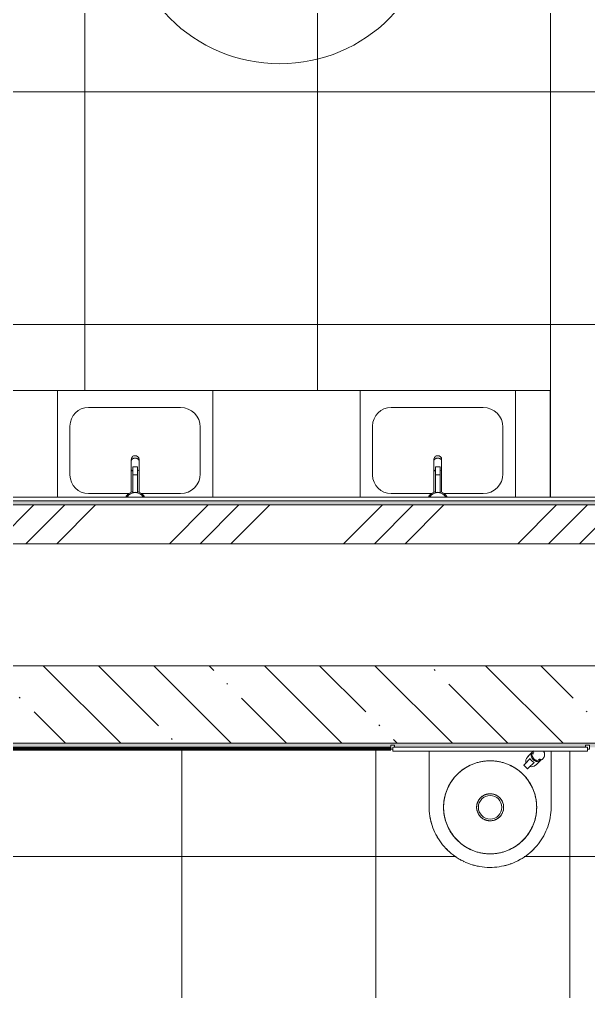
# Model space of a CAD drawing. Header units: millimetres. Extents: x 97 to 215964, y -4577 to 60645.
# Drawn here: x 196555 to 198022, y 36915 to 39422 of the extents above; entities that cross this region are included whole.
import ezdxf

# ---------------------------------------------------------------- set-up
doc = ezdxf.new("R2010")
doc.units = ezdxf.units.MM
for name, color, linetype, lineweight in [('A-AREA-____-IDEN', 2, 'Continuous', 20), ('A-FLOR-____-PATT', 8, 'Continuous', 9), ('A-WALL-____-MCUT', 113, 'Continuous', 9), ('A-WALL-____-PATT', 111, 'Continuous', 9), ('A-WALL-FNSH-MCUT', 113, 'Continuous', 9), ('I-WALL-____-OTLN', 2, 'Continuous', 9), ('P-SANR-FIXT-OTLN', 6, 'Continuous', 9), ('S-COLS-____-MCUT', 52, 'Continuous', 9), ('S-COLS-____-OTLN', 52, 'Continuous', 9)]:
    doc.layers.add(name, color=color, linetype=linetype, lineweight=lineweight)

# ---------------------------------------------------------------- blocks, each defined once
blk = doc.blocks.new('0083_СОШ675_АР_R22_rvt-1-О_АИ_ПП_8_400_Целиком')
at = {"layer": 'A-WALL-____-PATT', "lineweight": 5}
h = blk.add_hatch(dxfattribs=at)
h.set_pattern_fill('FP_11', color=10, style=0, pattern_type=2)
h.set_pattern_definition([(45, (0, 0), (-224.5064, 224.5064), []), (45, (79.38, 0), (0, 449.0128), []), (45, (-79.38, 0), (0, 449.0128), [])])
h.paths.add_polyline_path([(137200, 38069.9), (140250, 38069.9), (140250, 38169.9), (137200, 38169.9), (137200, 38159.9)])
h = blk.add_hatch(dxfattribs=at)
h.set_pattern_fill('FP_8', color=10, style=0, pattern_type=2)
h.set_pattern_definition([(135, (0, 0), (-142.5612, -142.5612), []), (135, (142.56, 0), (-142.5612, -142.5612), [252.016, -50.403, 3.353, -47.05])])
h.paths.add_polyline_path([(140250, 37555.2), (140250, 37755.2), (136500, 37755.2), (136500, 37555.2), (139718, 37555.2)])
at = {"layer": 'A-WALL-____-MCUT', "color": 50, "lineweight": 13}
for p, q in [((140250, 38169.9), (137200, 38169.9)), ((137200, 38069.9), (140250, 38069.9)), ((140250, 37755.2), (136500, 37755.2)), ((136500, 37555.2), (140250, 37555.2))]:
    blk.add_line(p, q, dxfattribs=at)
blk = doc.blocks.new('ВК_Рукомойник_ТТМ_РК-01_R20 - Рукомойник ТТМ РК-01 _коллектив_ ум__-6535089-О_АИ_ПП_8_400_Целиком')
at = {"layer": 'P-SANR-FIXT-OTLN', "color": 170, "lineweight": 18}
for p, q in [((139035, 38465.1), (138635, 38465.1)), ((138635, 38465.1), (138635, 38189.9)), ((139035, 38189.9), (139035, 38465.1)), ((138714.8, 38421.1), (138952.2, 38421.1)), ((138667, 38246.9), (138667, 38373.3)), ((139003, 38370.3), (139003, 38249.9)), ((138819.1, 38199.1), (138714.8, 38199.1)), ((138952.2, 38199.1), (138850.9, 38199.1))]:
    blk.add_line(p, q, dxfattribs=at)
for centre, radius, start, end in [((138714.8, 38373.3), 47.8, 90, 180), ((138952.2, 38370.3), 50.8, 0, 90), ((138714.8, 38246.9), 47.8, 180, 270), ((138952.2, 38249.9), 50.8, 270, 0)]:
    blk.add_arc(centre, radius, start, end, dxfattribs=at)
blk = doc.blocks.new('xxx_Смеситель_Для рукомойника_R20 - Однорукояточный-V178-О_АИ_ПП_8_400_Целиком')
at = {"layer": 'P-SANR-FIXT-OTLN', "color": 170, "lineweight": 18}
for p, q in [((138825, 38287.1), (138825, 38283.2)), ((138825, 38283.2), (138825, 38260.5)), ((138845, 38283.2), (138845, 38287.1)), ((138845, 38260.5), (138845, 38283.2)), ((138825, 38260.5), (138825, 38202.3)), ((138829, 38268.1), (138829, 38247.4)), ((138830, 38268.1), (138829, 38268.1)), ((138829, 38268.1), (138830, 38268.1)), ((138830, 38268.1), (138840, 38268.1)), ((138840, 38268.1), (138841, 38268.1)), ((138841, 38268.1), (138840, 38268.1)), ((138841, 38247.4), (138841, 38268.1)), ((138845, 38202.3), (138845, 38260.5)), ((138829, 38247.4), (138829, 38201.7)), ((138840, 38247.3), (138830, 38247.3)), ((138841, 38201.7), (138841, 38247.4))]:
    blk.add_line(p, q, dxfattribs=at)
for radius, start, end in [(27.5, 101.0769, 151.7419), (24.5, 32.0493, 147.9507), (27.5, 101.9774, 135), (24.5, 100.2298, 105), (24.5, 100.2298, 105), (24.5, 75, 79.7702), (24.5, 75, 79.7702), (27.5, 28.2571, 78.9224), (27.5, 45, 78.0233), (27.5, 143.3128, 150), (27.5, 30, 36.6881)]:
    blk.add_arc((138835, 38177.1), radius, start, end, dxfattribs=at)
for start_param, end_param in [(1.570796, 3.141593), (0, 1.570796)]:
    blk.add_ellipse((138835, 38287.1), major_axis=(10, 0), ratio=0.965926, start_param=start_param, end_param=end_param, dxfattribs=at)
for points, knots in [([(138825, 38283.2), (138825, 38283.4), (138825, 38283.7), (138825.1, 38284.2), (138825.2, 38284.6), (138825.3, 38285.1), (138825.5, 38285.5), (138825.7, 38286), (138826, 38286.4), (138826.3, 38286.8), (138826.7, 38287.2), (138827.2, 38287.7), (138827.7, 38288.1), (138828.4, 38288.6), (138829.1, 38289), (138830, 38289.4), (138831.1, 38289.8), (138832.8, 38290.2), (138834.1, 38290.3), (138835, 38290.3)], [0.5, 0.5, 0.5, 0.5, 0.5208333, 0.5416667, 0.5625, 0.5833333, 0.6041667, 0.625, 0.6458333, 0.6666667, 0.6875, 0.7083333, 0.75, 0.7708333, 0.7916667, 0.8333333, 0.875, 0.9166667, 1, 1, 1, 1]), ([(138835, 38290.3), (138835.9, 38290.3), (138837.2, 38290.2), (138838.8, 38289.8), (138840, 38289.4), (138840.9, 38289), (138841.6, 38288.6), (138842.2, 38288.1), (138842.9, 38287.6), (138843.5, 38286.9), (138844, 38286.4), (138844.2, 38286), (138844.5, 38285.5), (138844.6, 38285.1), (138844.8, 38284.6), (138844.9, 38284.2), (138845, 38283.7), (138845, 38283.4), (138845, 38283.2)], [0, 0, 0, 0, 0.0833333, 0.125, 0.1666667, 0.2083333, 0.2291667, 0.25, 0.2916667, 0.3333333, 0.3541667, 0.375, 0.3958333, 0.4166667, 0.4375, 0.4583333, 0.4791667, 0.5, 0.5, 0.5, 0.5]), ([(138840, 38256.8), (138841.5, 38257.2), (138843.4, 38258), (138844.8, 38259.4), (138845, 38260.2), (138845, 38260.5)], [0.1666667, 0.1666667, 0.1666667, 0.1666667, 0.3333333, 0.4166667, 0.5, 0.5, 0.5, 0.5]), ([(138829, 38247.4), (138829, 38247.4), (138829, 38247.4), (138829.1, 38247.3), (138829.3, 38247.3), (138829.5, 38247.3), (138829.8, 38247.3), (138830, 38247.3)], [0, 0, 0, 0, 0.166667, 0.333333, 0.5, 0.666667, 1, 1, 1, 1]), ([(138841, 38247.8), (138841, 38247.8), (138841, 38247.8), (138840.9, 38247.9), (138840.7, 38247.9), (138840.4, 38247.9), (138840.2, 38247.9), (138840, 38247.9)], [0, 0, 0, 0, 0.166667, 0.333333, 0.5, 0.666667, 1, 1, 1, 1]), ([(138830.5, 38201.2), (138830.2, 38201.2), (138829.7, 38201.1), (138829.1, 38200.9), (138828.7, 38200.8), (138828.5, 38200.8), (138828.4, 38200.7)], [0.13888889, 0.13888889, 0.13888889, 0.13888889, 0.16666667, 0.19444444, 0.20833333, 0.22222222, 0.22222222, 0.22222222, 0.22222222]), ([(138841.6, 38200.7), (138841.6, 38200.7), (138841.5, 38200.8), (138841.1, 38200.9), (138840.4, 38201), (138839.8, 38201.1), (138839.5, 38201.2)], [0.77430556, 0.77430556, 0.77430556, 0.77430556, 0.78298611, 0.79166667, 0.82638889, 0.86111111, 0.86111111, 0.86111111, 0.86111111])]:
    blk.add_open_spline(points, degree=3, knots=knots, dxfattribs=at)
for points in [[(138825, 38260.5), (138825, 38260.2), (138825.2, 38259.4), (138826.2, 38258.4), (138827.8, 38257.5), (138829.2, 38257), (138830, 38256.8)], [(138830, 38247.9), (138829.8, 38247.9), (138829.5, 38247.9), (138829.1, 38247.9), (138829, 38247.8), (138829, 38247.8)], [(138840, 38247.3), (138840.2, 38247.3), (138840.5, 38247.3), (138840.9, 38247.3), (138841, 38247.4), (138841, 38247.4)], [(138829, 38202.1), (138829, 38202.1), (138829, 38202.2), (138829, 38202.2)], [(138830, 38201.8), (138829.9, 38201.8), (138829.7, 38201.8), (138829.5, 38201.8), (138829.3, 38201.7), (138829.1, 38201.7), (138829, 38201.7), (138829, 38201.7)], [(138840, 38201.8), (138838.3, 38202.2), (138835, 38202.5), (138831.6, 38202.2), (138830, 38201.8)], [(138840.9, 38201.7), (138840.9, 38201.7), (138840.9, 38201.7), (138840.7, 38201.7), (138840.5, 38201.8), (138840.2, 38201.8), (138840.1, 38201.8), (138840, 38201.8)], [(138840.9, 38202.2), (138840.9, 38202.2), (138841, 38202.2), (138841, 38202.1), (138841, 38202.1)]]:
    blk.add_open_spline(points, degree=3, dxfattribs=at)
blk = doc.blocks.new('ВК_Фонтан_Питьевой_R20 - DF240WM-V199-О_АИ_ПП_8_400_Целиком')
at = {"layer": 'P-SANR-FIXT-OTLN', "color": 170, "lineweight": 18}
for p, q in [((138812.5, 37535.2), (138812.5, 37392.6)), ((139079.2, 37533), (139067.4, 37521.2)), ((139080.1, 37529), (139082.7, 37531.6)), ((139082.7, 37531.6), (139080.1, 37529)), ((139080.1, 37529), (139080.9, 37526.7)), ((139127.5, 37392.6), (139127.5, 37535.2)), ((139056.5, 37499.1), (139057, 37499.6)), ((139057, 37499.6), (139057.5, 37500)), ((139057.5, 37500), (139059, 37501.5)), ((139059, 37501.5), (139073.2, 37515.7)), ((139083.1, 37505.8), (139068.9, 37491.6)), ((139081.6, 37514.2), (139079, 37521.9)), ((139089.1, 37511.7), (139081.6, 37514.2)), ((139088.6, 37500), (139100.4, 37511.8)), ((139094.1, 37513.5), (139096.4, 37512.7)), ((139099, 37515.4), (139096.4, 37512.7)), ((139096.4, 37512.7), (139099, 37515.4)), ((139103.8, 37513.5), (139106.6, 37516.3)), ((139056.7, 37499.2), (139056.5, 37499.1)), ((139056.5, 37499.1), (139066.4, 37489.2)), ((139066.9, 37489.7), (139066.4, 37489.2)), ((139066.4, 37489.2), (139066.6, 37489.3)), ((139067.4, 37490.1), (139066.9, 37489.7)), ((139068.9, 37491.6), (139067.4, 37490.1))]:
    blk.add_line(p, q, dxfattribs=at)
at = {"layer": 'P-SANR-FIXT-OTLN', "color": 170, "lineweight": 18, "flags": 128}
for points in [[(139106.6, 37516.3), (139107, 37516.7), (139107.4, 37517.1), (139107.8, 37517.6), (139108.1, 37518.1), (139108.5, 37518.6), (139108.8, 37519.1), (139109, 37519.6), (139109.3, 37520.1), (139109.5, 37520.7), (139109.7, 37521.3), (139109.9, 37521.8), (139110.1, 37522.4), (139110.2, 37523), (139110.3, 37523.6), (139110.4, 37524.2), (139110.5, 37524.8), (139110.5, 37525.4), (139110.5, 37526), (139110.5, 37526.6), (139110.5, 37527.2), (139110.4, 37527.8), (139110.3, 37528.5), (139110.2, 37529.1), (139110.1, 37529.7), (139109.9, 37530.3), (139109.7, 37530.9), (139109.5, 37531.5), (139109.3, 37532.1), (139109.1, 37532.6), (139108.8, 37533.2), (139108.5, 37533.8), (139108.2, 37534.3), (139107.9, 37534.9), (139107.5, 37535.4)], [(138970, 37510.1), (138965.2, 37510), (138960.4, 37509.7), (138955.6, 37509.3), (138950.9, 37508.6), (138946.2, 37507.7), (138941.5, 37506.7), (138936.8, 37505.5), (138932.3, 37504), (138927.7, 37502.4), (138923.3, 37500.7), (138918.9, 37498.7), (138914.6, 37496.6), (138910.4, 37494.3), (138906.3, 37491.8), (138902.2, 37489.2), (138898.3, 37486.4), (138894.5, 37483.4), (138890.9, 37480.3), (138887.3, 37477.1), (138883.9, 37473.7), (138880.6, 37470.2), (138877.5, 37466.6), (138874.5, 37462.8), (138871.7, 37459), (138869, 37455), (138866.5, 37450.9), (138864.2, 37446.7), (138862, 37442.4), (138860, 37438), (138858.2, 37433.6), (138856.5, 37429.1), (138855, 37424.5), (138853.8, 37419.9), (138852.7, 37415.2), (138851.7, 37410.5), (138851, 37405.8), (138850.5, 37401), (138850.2, 37396.2), (138850, 37391.4), (138850.1, 37386.6), (138850.3, 37381.8), (138850.7, 37377.1), (138851.3, 37372.3), (138852.1, 37367.6), (138853.1, 37362.9), (138854.3, 37358.2), (138855.7, 37353.6), (138857.2, 37349.1), (138859, 37344.6), (138860.9, 37340.2), (138863, 37335.9), (138865.2, 37331.6), (138867.6, 37327.5), (138870.2, 37323.4), (138873, 37319.5), (138875.9, 37315.7), (138878.9, 37312), (138882.1, 37308.4), (138885.5, 37305), (138888.9, 37301.6), (138892.5, 37298.5), (138896.3, 37295.4), (138900.1, 37292.6), (138904.1, 37289.9), (138908.1, 37287.3), (138912.3, 37284.9), (138916.6, 37282.7), (138920.9, 37280.6), (138925.3, 37278.8), (138929.8, 37277.1), (138934.4, 37275.5), (138939, 37274.2), (138943.6, 37273.1), (138948.3, 37272.1), (138953.1, 37271.3), (138957.8, 37270.7), (138962.6, 37270.4), (138967.4, 37270.2), (138970, 37270.1)], [(138970, 37270.1), (138965.2, 37270.2), (138960.4, 37270.5), (138955.6, 37271), (138950.9, 37271.7), (138946.2, 37272.5), (138941.5, 37273.6), (138936.8, 37274.8), (138932.3, 37276.2), (138927.7, 37277.8), (138923.3, 37279.6), (138918.9, 37281.6), (138914.6, 37283.7), (138910.4, 37286), (138906.3, 37288.5), (138902.2, 37291.1), (138898.3, 37293.9), (138894.5, 37296.8), (138890.9, 37299.9), (138887.3, 37303.1), (138883.9, 37306.5), (138880.6, 37310), (138877.5, 37313.7), (138874.5, 37317.4), (138871.7, 37321.3), (138869, 37325.3), (138866.5, 37329.4), (138864.2, 37333.6), (138862, 37337.8), (138860, 37342.2), (138858.2, 37346.6), (138856.5, 37351.2), (138855, 37355.7), (138853.8, 37360.3), (138852.7, 37365), (138851.7, 37369.7), (138851, 37374.5), (138850.5, 37379.2), (138850.2, 37384), (138850, 37388.8), (138850.1, 37393.6), (138850.3, 37398.4), (138850.7, 37403.2), (138851.3, 37408), (138852.1, 37412.7), (138853.1, 37417.4), (138854.3, 37422), (138855.7, 37426.6), (138857.2, 37431.2), (138859, 37435.7), (138860.9, 37440.1), (138863, 37444.4), (138865.2, 37448.6), (138867.6, 37452.8), (138870.2, 37456.8), (138873, 37460.7), (138875.9, 37464.6), (138878.9, 37468.3), (138882.1, 37471.9), (138885.5, 37475.3), (138888.9, 37478.6), (138892.5, 37481.8), (138896.3, 37484.8), (138900.1, 37487.7), (138904.1, 37490.4), (138908.1, 37493), (138912.3, 37495.3), (138916.6, 37497.6), (138920.9, 37499.6), (138925.3, 37501.5), (138929.8, 37503.2), (138934.4, 37504.7), (138939, 37506), (138943.6, 37507.2), (138948.3, 37508.2), (138953.1, 37508.9), (138957.8, 37509.5), (138962.6, 37509.9), (138967.4, 37510.1), (138970, 37510.1)], [(138970, 37270.1), (138974.8, 37270.2), (138979.6, 37270.5), (138984.4, 37271), (138989.1, 37271.7), (138993.8, 37272.5), (138998.5, 37273.6), (139003.2, 37274.8), (139007.7, 37276.2), (139012.3, 37277.8), (139016.7, 37279.6), (139021.1, 37281.6), (139025.4, 37283.7), (139029.6, 37286), (139033.7, 37288.5), (139037.8, 37291.1), (139041.7, 37293.9), (139045.5, 37296.8), (139049.1, 37299.9), (139052.7, 37303.1), (139056.1, 37306.5), (139059.4, 37310), (139062.5, 37313.7), (139065.5, 37317.4), (139068.3, 37321.3), (139071, 37325.3), (139073.5, 37329.4), (139075.8, 37333.6), (139078, 37337.8), (139080, 37342.2), (139081.8, 37346.6), (139083.5, 37351.2), (139085, 37355.7), (139086.2, 37360.3), (139087.3, 37365), (139088.3, 37369.7), (139089, 37374.5), (139089.5, 37379.2), (139089.8, 37384), (139090, 37388.8), (139089.9, 37393.6), (139089.7, 37398.4), (139089.3, 37403.2), (139088.7, 37408), (139087.9, 37412.7), (139086.9, 37417.4), (139085.7, 37422), (139084.3, 37426.6), (139082.8, 37431.2), (139081, 37435.7), (139079.1, 37440.1), (139077, 37444.4), (139074.8, 37448.6), (139072.4, 37452.8), (139069.8, 37456.8), (139067, 37460.7), (139064.1, 37464.6), (139061.1, 37468.3), (139057.9, 37471.9), (139054.5, 37475.3), (139051.1, 37478.6), (139047.5, 37481.8), (139043.7, 37484.8), (139039.9, 37487.7), (139035.9, 37490.4), (139031.9, 37493), (139027.7, 37495.3), (139023.4, 37497.6), (139019.1, 37499.6), (139014.7, 37501.5), (139010.2, 37503.2), (139005.6, 37504.7), (139001, 37506), (138996.4, 37507.2), (138991.7, 37508.2), (138986.9, 37508.9), (138982.2, 37509.5), (138977.4, 37509.9), (138972.6, 37510.1), (138970, 37510.1)], [(138970, 37510.1), (138974.8, 37510), (138979.6, 37509.7), (138984.4, 37509.3), (138989.1, 37508.6), (138993.8, 37507.7), (138998.5, 37506.7), (139003.2, 37505.5), (139007.7, 37504), (139012.3, 37502.4), (139016.7, 37500.7), (139021.1, 37498.7), (139025.4, 37496.6), (139029.6, 37494.3), (139033.7, 37491.8), (139037.8, 37489.2), (139041.7, 37486.4), (139045.5, 37483.4), (139049.1, 37480.3), (139052.7, 37477.1), (139056.1, 37473.7), (139059.4, 37470.2), (139062.5, 37466.6), (139065.5, 37462.8), (139068.3, 37459), (139071, 37455), (139073.5, 37450.9), (139075.8, 37446.7), (139078, 37442.4), (139080, 37438), (139081.8, 37433.6), (139083.5, 37429.1), (139085, 37424.5), (139086.2, 37419.9), (139087.3, 37415.2), (139088.3, 37410.5), (139089, 37405.8), (139089.5, 37401), (139089.8, 37396.2), (139090, 37391.4), (139089.9, 37386.6), (139089.7, 37381.8), (139089.3, 37377.1), (139088.7, 37372.3), (139087.9, 37367.6), (139086.9, 37362.9), (139085.7, 37358.2), (139084.3, 37353.6), (139082.8, 37349.1), (139081, 37344.6), (139079.1, 37340.2), (139077, 37335.9), (139074.8, 37331.6), (139072.4, 37327.5), (139069.8, 37323.4), (139067, 37319.5), (139064.1, 37315.7), (139061.1, 37312), (139057.9, 37308.4), (139054.5, 37305), (139051.1, 37301.6), (139047.5, 37298.5), (139043.7, 37295.4), (139039.9, 37292.6), (139035.9, 37289.9), (139031.9, 37287.3), (139027.7, 37284.9), (139023.4, 37282.7), (139019.1, 37280.6), (139014.7, 37278.8), (139010.2, 37277.1), (139005.6, 37275.5), (139001, 37274.2), (138996.4, 37273.1), (138991.7, 37272.1), (138986.9, 37271.3), (138982.2, 37270.7), (138977.4, 37270.4), (138972.6, 37270.2), (138970, 37270.1)], [(139068.6, 37522.3), (139066, 37519.7), (139063.8, 37516.3), (139062.4, 37512.5), (139061.9, 37508.6), (139062.3, 37504.8)], [(139072.2, 37494.9), (139076, 37494.5), (139079.9, 37495), (139083.6, 37496.4), (139087.1, 37498.6), (139088.6, 37500)], [(139073.2, 37515.7), (139074.4, 37513.7), (139075.8, 37511.8), (139077.4, 37510)], [(139077.4, 37510), (139079.2, 37508.4), (139081.1, 37507), (139083.1, 37505.8)], [(138970, 37355.3), (138968.6, 37355.4), (138967.2, 37355.4), (138965.8, 37355.6), (138964.5, 37355.8), (138963.1, 37356), (138961.7, 37356.3), (138960.4, 37356.7), (138959.1, 37357.1), (138957.7, 37357.6), (138956.4, 37358.1), (138955.2, 37358.6), (138953.9, 37359.3), (138952.7, 37359.9), (138951.5, 37360.6), (138950.4, 37361.4), (138949.2, 37362.2), (138948.1, 37363.1), (138947.1, 37364), (138946, 37364.9), (138945, 37365.9), (138944.1, 37366.9), (138943.2, 37368), (138942.3, 37369), (138941.5, 37370.2), (138940.7, 37371.3), (138940, 37372.5), (138939.3, 37373.7), (138938.7, 37375), (138938.1, 37376.2), (138937.6, 37377.5), (138937.1, 37378.8), (138936.7, 37380.2), (138936.3, 37381.5), (138936, 37382.8), (138935.7, 37384.2), (138935.5, 37385.6), (138935.3, 37387), (138935.2, 37388.4), (138935.2, 37389.8), (138935.2, 37391.1), (138935.3, 37392.5), (138935.4, 37393.9), (138935.6, 37395.3), (138935.8, 37396.7), (138936.1, 37398), (138936.5, 37399.4), (138936.9, 37400.7), (138937.3, 37402), (138937.8, 37403.3), (138938.4, 37404.6), (138939, 37405.9), (138939.6, 37407.1), (138940.3, 37408.3), (138941.1, 37409.5), (138941.9, 37410.6), (138942.7, 37411.7), (138943.6, 37412.8), (138944.5, 37413.8), (138945.5, 37414.8), (138946.5, 37415.8), (138947.5, 37416.7), (138948.6, 37417.6), (138949.7, 37418.4), (138950.9, 37419.2), (138952.1, 37419.9), (138953.3, 37420.6), (138954.5, 37421.3), (138955.8, 37421.9), (138957, 37422.4), (138958.3, 37422.9), (138959.7, 37423.4), (138961, 37423.7), (138962.4, 37424.1), (138963.7, 37424.4), (138965.1, 37424.6), (138966.5, 37424.7), (138967.9, 37424.9), (138969.2, 37424.9), (138970, 37424.9)], [(138970, 37424.9), (138971.4, 37424.9), (138972.8, 37424.8), (138974.2, 37424.7), (138975.5, 37424.5), (138976.9, 37424.2), (138978.3, 37423.9), (138979.6, 37423.6), (138980.9, 37423.2), (138982.3, 37422.7), (138983.6, 37422.2), (138984.8, 37421.6), (138986.1, 37421), (138987.3, 37420.3), (138988.5, 37419.6), (138989.6, 37418.9), (138990.8, 37418), (138991.9, 37417.2), (138992.9, 37416.3), (138994, 37415.4), (138995, 37414.4), (138995.9, 37413.4), (138996.8, 37412.3), (138997.7, 37411.2), (138998.5, 37410.1), (138999.3, 37408.9), (139000, 37407.7), (139000.7, 37406.5), (139001.3, 37405.3), (139001.9, 37404), (139002.4, 37402.7), (139002.9, 37401.4), (139003.3, 37400.1), (139003.7, 37398.8), (139004, 37397.4), (139004.3, 37396), (139004.5, 37394.7), (139004.7, 37393.3), (139004.8, 37391.9), (139004.8, 37390.5), (139004.8, 37389.1), (139004.7, 37387.7), (139004.6, 37386.3), (139004.4, 37385), (139004.2, 37383.6), (139003.9, 37382.2), (139003.5, 37380.9), (139003.1, 37379.5), (139002.7, 37378.2), (139002.2, 37376.9), (139001.6, 37375.6), (139001, 37374.4), (139000.4, 37373.2), (138999.7, 37372), (138998.9, 37370.8), (138998.1, 37369.6), (138997.3, 37368.5), (138996.4, 37367.5), (138995.5, 37366.4), (138994.5, 37365.4), (138993.5, 37364.5), (138992.5, 37363.5), (138991.4, 37362.7), (138990.3, 37361.8), (138989.1, 37361), (138987.9, 37360.3), (138986.7, 37359.6), (138985.5, 37359), (138984.2, 37358.4), (138983, 37357.8), (138981.7, 37357.3), (138980.3, 37356.9), (138979, 37356.5), (138977.6, 37356.2), (138976.3, 37355.9), (138974.9, 37355.7), (138973.5, 37355.5), (138972.1, 37355.4), (138970.8, 37355.3), (138970, 37355.3)], [(138812.5, 37392.6), (138812.6, 37386.3), (138813, 37380), (138813.6, 37373.8), (138814.5, 37367.5), (138815.6, 37361.3), (138817, 37355.2), (138818.6, 37349.1), (138820.5, 37343.1), (138822.6, 37337.1), (138824.9, 37331.3), (138827.5, 37325.5), (138830.3, 37319.9), (138833.3, 37314.4), (138836.6, 37309), (138840, 37303.7), (138843.7, 37298.6), (138847.5, 37293.6), (138851.6, 37288.8), (138855.8, 37284.1), (138860.3, 37279.6), (138864.9, 37275.3), (138869.6, 37271.2), (138874.6, 37267.3), (138879.7, 37263.6), (138884.9, 37260.1), (138890.3, 37256.8), (138895.8, 37253.7), (138901.4, 37250.9), (138907.1, 37248.2), (138912.9, 37245.8), (138918.8, 37243.7), (138924.8, 37241.7), (138930.9, 37240.1), (138937, 37238.6), (138943.2, 37237.4), (138949.5, 37236.5), (138955.7, 37235.8), (138962, 37235.3), (138968.3, 37235.1), (138974.6, 37235.2), (138980.9, 37235.5), (138987.2, 37236.1), (138993.4, 37236.9), (138999.6, 37237.9), (139005.8, 37239.2), (139011.9, 37240.8), (139017.9, 37242.6), (139023.9, 37244.6), (139029.8, 37246.9), (139035.5, 37249.4), (139041.2, 37252.1), (139046.8, 37255.1), (139052.2, 37258.3), (139057.5, 37261.7), (139062.7, 37265.3), (139067.7, 37269.1), (139072.6, 37273.1), (139077.3, 37277.3), (139081.8, 37281.7), (139086.1, 37286.2), (139090.3, 37291), (139094.3, 37295.9), (139098, 37300.9), (139101.6, 37306.1), (139105, 37311.4), (139108.1, 37316.9), (139111, 37322.5), (139113.7, 37328.2), (139116.2, 37334), (139118.4, 37339.9), (139120.4, 37345.8), (139122.1, 37351.9), (139123.6, 37358), (139124.9, 37364.2), (139125.9, 37370.4), (139126.7, 37376.7), (139127.2, 37382.9), (139127.5, 37389.2), (139127.5, 37392.6)]]:
    blk.add_lwpolyline(points, dxfattribs=at)
at = {"layer": 'P-SANR-FIXT-OTLN', "color": 170, "lineweight": 18}
for centre, radius, start, end in [((138970, 37390.1), 34.8, 90, 270), ((138970, 37390.1), 34.8, 270, 90), ((138970, 37390.1), 30.3, 90, 270), ((138970, 37390.1), 30.3, 124.6633, 127.5889), ((138970, 37390.1), 30.3, 270, 90), ((138970, 37390.1), 30.3, 52.4111, 55.3367), ((138970, 37392.6), 157.5, 180, 181.6885), ((138970, 37392.6), 157.5, 182.9408, 183.5336), ((138970, 37392.6), 157.5, 358.3115, 360), ((138970, 37392.6), 157.5, 190.2291, 198.4397), ((138970, 37390.1), 30.3, 232.4111, 235.3367), ((138970, 37390.1), 30.3, 304.6633, 307.5889), ((138970, 37392.6), 157.5, 341.6472, 346.0708), ((138970, 37392.6), 157.5, 208.6306, 214.7253), ((138970, 37392.6), 157.5, 326.8301, 332.6903), ((138970, 37392.6), 157.5, 223.8248, 227.2368), ((138970, 37392.6), 157.5, 228.608, 229.6696), ((138970, 37392.6), 157.5, 311.7386, 316.2617), ((138970, 37392.6), 157.5, 239.2024, 242.2575), ((138970, 37392.6), 157.5, 243.9787, 244.9905), ((138970, 37392.6), 157.5, 296.715, 300.9578), ((138970, 37392.6), 157.5, 252.9647, 256.9198), ((138970, 37392.6), 157.5, 257.7596, 260.2401), ((138970, 37392.6), 157.5, 267.9841, 272.0159), ((138970, 37392.6), 157.5, 282.8915, 287.0158), ((138970, 37392.6), 157.5, 289.0998, 289.8707)]:
    blk.add_arc(centre, radius, start, end, dxfattribs=at)
for centre, major_axis, start_param, end_param in [((139089.8, 37522.4), (-10.6, 10.6), 5.905201, 7.853982), ((139092.4, 37525), (-11.5, 11.5), 0.098901, 1.570796), ((139089.8, 37522.4), (-10.6, 10.6), 1.570796, 3.323985), ((139092.4, 37525), (-11.5, 11.5), 1.570796, 3.306639)]:
    blk.add_ellipse(centre, major_axis=major_axis, ratio=0.87462, start_param=start_param, end_param=end_param, dxfattribs=at)
blk = doc.blocks.new('Групповая раковина3 - Групповая раковина-6361061-О_АИ_ПП_8_400_Целиком')
at = {"layer": 'P-SANR-FIXT-OTLN', "color": 170, "lineweight": 18}
for p, q in [((136765, 39533.7), (136716.2, 39533.7)), ((136716.2, 39533.7), (136716.2, 39258.5)), ((137525, 39533.7), (137165, 39533.7)), ((138305, 39533.7), (137925, 39533.7)), ((138794.6, 39533.7), (138705, 39533.7)), ((138794.6, 39258.5), (138794.6, 39533.7))]:
    blk.add_line(p, q, dxfattribs=at)
blk = doc.blocks.new('0083_СОШ675_ВК_R22_rvt-1-О_АИ_ПП_8_400_Целиком')
at = {"layer": 'P-SANR-FIXT-OTLN', "color": 170, "lineweight": 18}
for name, p in [('Групповая раковина3 - Групповая раковина-6361061-О_АИ_ПП_8_400_Целиком', (330, -1068.6)), ('ВК_Рукомойник_ТТМ_РК-01_R20 - Рукомойник ТТМ РК-01 _коллектив_ ум__-6535089-О_АИ_ПП_8_400_Целиком', (-780, 0)), ('ВК_Рукомойник_ТТМ_РК-01_R20 - Рукомойник ТТМ РК-01 _коллектив_ ум__-6535089-О_АИ_ПП_8_400_Целиком', (0, 0)), ('xxx_Смеситель_Для рукомойника_R20 - Однорукояточный-V178-О_АИ_ПП_8_400_Целиком', (-780, 0)), ('xxx_Смеситель_Для рукомойника_R20 - Однорукояточный-V178-О_АИ_ПП_8_400_Целиком', (0, 0)), ('ВК_Фонтан_Питьевой_R20 - DF240WM-V199-О_АИ_ПП_8_400_Целиком', (0, 0))]:
    blk.add_blockref(name, p, dxfattribs=at)
blk = doc.blocks.new('BSC_Колонна _Прямоугольная - ПР-1_Профиль торцевой для плитки-V214-О_АИ_ПП_8_400_Целиком')
at = {"layer": 'S-COLS-____-MCUT'}
for p, q in [((5, 5), (-5, 5)), ((-5, 5), (-5, 0)), ((5, -5), (5, 5)), ((0, -5), (5, -5))]:
    blk.add_line(p, q, dxfattribs=at)
blk = doc.blocks.new('BSC_Колонна _Прямоугольная - ПР-1_Профиль торцевой для плитки-V218-О_АИ_ПП_8_400_Целиком')
at = {"layer": 'S-COLS-____-MCUT'}
for p, q in [((5, 5), (-5, 5)), ((-5, 5), (-5, -5)), ((5, 0), (5, 5)), ((-5, -5), (0, -5))]:
    blk.add_line(p, q, dxfattribs=at)
blk = doc.blocks.new('ADSK_Марка_Помещение_ОдноЗначение - Номер-159740-О_АИ_ПП_8_400_Целиком')
at = {"layer": 'A-AREA-____-IDEN'}
blk.add_circle((0, 0), 4, dxfattribs=at)

msp = doc.modelspace()

# ---------------------------------------------------------------- hatches: boundary and pattern name
at = {"layer": 'A-FLOR-____-PATT'}
h = msp.add_hatch(dxfattribs=at)
h.set_pattern_fill('FP_206', color=256, style=0, pattern_type=2)
h.set_pattern_definition([(270, (201472.87, 27262.5), (500, 3e-14), []), (0, (201472.87, 27262.5), (0, 500), [])])
h.paths.add_polyline_path([(197924.802038, 37392.628452), (197923.387824, 37392.628452), (197924.667312, 37391.10716)])
h.paths.add_polyline_path([(197788.192734, 37236.941352), (197788.011005, 37237.629401), (197788.011005, 37236.947612)])
h.paths.add_polyline_path([(197767.887824, 37235.622618), (197772.974177, 37236.445886), (197767.024761, 37236.184575)])
h.paths.add_polyline_path([(197611.611796, 37385.366863), (197611.387824, 37392.628452), (197610.973611, 37392.628452), (197611.193323, 37390.128452)])
h.paths.add_polyline_path([(199410.387824, 13382.982684), (199410.387824, 13381.56847), (199412.887824, 13382.761283)])
h.paths.add_polyline_path([(199566.074924, 13246.37338), (199565.386875, 13246.191651), (199565.918382, 13241.828751)])
h.paths.add_polyline_path([(199417.649412, 13069.792442), (199420.195401, 13069.193404), (199415.100951, 13069.56847)])
h.paths.add_polyline_path([(200402.52062, 12800), (203832.865903, 12800.657374), (203832.865903, 18345), (203847.865903, 18345), (203847.865903, 20845), (203832.865903, 20845), (203832.865903, 27299.999414), (203847.865903, 27299.999414), (203847.700658, 29799.999414), (203832.865903, 29799.999414), (203832.865903, 36649.999414), (203847.865903, 36649.999414), (203847.865903, 39149.999414), (203832.865903, 39149.999414), (203832.865903, 42694.998706), (203847.865903, 42694.998706), (203847.865903, 43944.998706), (203832.865903, 43944.998706), (203832.865903, 45324.968424), (199262.887824, 45324.968424), (199262.887824, 39459.99902), (199247.865903, 39459.99902), (199247.887824, 38359.99902), (199262.887824, 38359.99902), (199262.887824, 37555.15091), (199257.887824, 37555.15091), (199257.887824, 37545.151496), (199247.887824, 37545.151496), (199247.865903, 37540.151496), (198019.022324, 37540.151496), (198019.022324, 37535.151496), (197925.387824, 37535.151496), (197924.762891, 37382.820875), (197918.31036, 37348.891829), (197916.481042, 37342.038512), (197911.046857, 37328.878452), (197903.767744, 37314.878452), (197895.349741, 37300.680243), (197890.198852, 37294.711504), (197884.02089, 37286.885628), (197876.471608, 37279.64838), (197869.791653, 37273.155406), (197860.792223, 37266.447853), (197853.6891, 37261.142265), (197843.584632, 37255.440693), (197833.330333, 37249.835547), (197823.933711, 37245.623996), (197823.117216, 37246.310615), (197798.072595, 37238.660313), (197777.949415, 37236.03967), (197757.717507, 37236.044177), (197734.74592, 37239.269516), (197712.398771, 37245.409992), (197697.092052, 37252.610278), (197673.981369, 37266.522558), (197665.983996, 37274.081281), (197645.576797, 37293.809186), (197639.398835, 37303.564741), (197626.901043, 37324.254361), (197614.544651, 37362.443681), (197611.727947, 37378.612398), (197610.387824, 37508.454365), (197610.387824, 37535.151496), (197516.753324, 37535.151496), (197516.753324, 37540.151496), (195512.887824, 37540.151496), (195512.887824, 33539.968424), (199247.887824, 33539.968424), (199247.887824, 33534.968424), (199257.887824, 33534.968424), (199257.887824, 33524.968424), (199262.887824, 33524.967838), (199262.887824, 32015.000398), (199047.865903, 32015.000398), (199047.887824, 30515.000398), (199262.887824, 30513.97172), (199262.887824, 28124.296143), (199257.887824, 28124.296143), (199257.887824, 28114.296143), (199247.887824, 28114.296143), (199247.865903, 28109.296143), (195687.865903, 28109.296143), (195687.865903, 27787.500586), (195682.865903, 27787.500586), (195682.865903, 27777.500586), (195672.865903, 27777.500586), (195672.399768, 27772.500586), (195562.888824, 27772.500586), (195562.888824, 27787.5), (195497.866903, 27787.5), (195497.887824, 25674.999986), (195512.888824, 25674.999986), (195512.888824, 25640.000161), (199257.887824, 25640.000161), (199257.887824, 25625.000161), (199262.887824, 25624.986828), (199262.887824, 24992.999575), (199247.865903, 24992.999575), (199247.887824, 23892.999575), (199262.887824, 23892.999575), (199262.887824, 23215.119334), (199247.865903, 23215.119334), (199247.865903, 23154.166194), (199047.865903, 23154.166194), (199047.865903, 22229.166194), (199247.865903, 22229.166194), (199247.887824, 22115.119334), (199262.887824, 22115.119334), (199262.887824, 21113.999393), (199247.865903, 21113.999393), (199247.887824, 20013.999393), (199262.887824, 20013.999393), (199262.887824, 18423.996862), (199247.865903, 18423.996862), (199247.887824, 17323.996862), (199262.887824, 17323.996862), (199262.887824, 13477.20297), (199267.887824, 13477.20297), (199267.887824, 13383.56847), (199420.195401, 13382.943537), (199454.124447, 13376.491006), (199460.977764, 13374.661688), (199474.137824, 13369.227503), (199488.137824, 13361.948389), (199502.336033, 13353.530387), (199508.304772, 13348.379498), (199516.130648, 13342.201536), (199523.367896, 13334.652254), (199529.86087, 13327.972298), (199536.568423, 13318.972869), (199541.874011, 13311.869746), (199547.575582, 13301.765278), (199553.180729, 13291.510979), (199557.39228, 13282.114357), (199556.435004, 13282.114357), (199564.355962, 13256.253241), (199566.972099, 13236.238787), (199566.972099, 13215.898153), (199563.919042, 13193.695589), (199557.606284, 13170.579417), (199550.405998, 13155.272698), (199536.493717, 13132.162015), (199528.934995, 13124.164642), (199509.207089, 13103.757443), (199499.451535, 13097.579481), (199478.761915, 13085.081689), (199440.572595, 13072.725297), (199424.403878, 13069.908593), (199410.387824, 13068.56847), (199267.887824, 13068.56847), (199267.887824, 12974.93397), (199262.887824, 12974.93397), (199262.887824, 12800)])
h.paths.add_polyline_path([(199450.806364, 13111.353879), (199471.632785, 13120.555472), (199480.003322, 13126.396256), (199477.961369, 13126.223599), (199451.866281, 13111.941688)])
h.paths.add_polyline_path([(199381.420424, 13109.302634), (199378.950723, 13110.802007), (199381.182491, 13109.378018)])
h.paths.add_polyline_path([(199449.969864, 13111.941688), (199477.480571, 13124.725245), (199458.332911, 13114.340559), (199450.634186, 13112.133905)])
h.paths.add_polyline_path([(199326.267244, 13139.447889), (199322.442737, 13144.818223), (199324.836966, 13141.311863)])
h.paths.add_polyline_path([(199316.241162, 13153.470636), (199319.894284, 13147.753292), (199316.672604, 13152.828382)])
h.paths.add_polyline_path([(199304.159371, 13173.403647), (199303.022228, 13177.075399), (199304.061877, 13173.642867)])
h.paths.add_polyline_path([(199524.462517, 13180.387444), (199528.606115, 13193.187148), (199525.246971, 13182.864978), (199524.537222, 13180.623383)])
h.paths.add_polyline_path([(199561.991207, 13187.86265), (199564.321966, 13195.883699), (199563.045551, 13192.671369), (199562.617292, 13190.718139)])
h.paths.add_polyline_path([(199560.245341, 13181.557037), (199561.991207, 13187.86265), (199560.570982, 13185.59508)])
h.paths.add_polyline_path([(199430.519365, 13195.574533), (199428.95827, 13195.574533), (199430.314162, 13195.52916)])
h.paths.add_polyline_path([(199412.887824, 13190.503663), (199430.519365, 13193.999847), (199416.47194, 13191.247251)])
h.paths.add_polyline_path([(199383.449713, 13205.62177), (199382.75014, 13208.66847), (199382.75014, 13207.11843)])
h.paths.add_polyline_path([(199442.325936, 13246.51517), (199443.025508, 13243.46847), (199443.025508, 13245.01851)])
h.paths.add_polyline_path([(199444.75148, 13244.46496), (199431.284315, 13256.42956), (199439.093423, 13249.837312), (199443.887824, 13245.194974)])
h.paths.add_polyline_path([(199437.923755, 13201.032539), (199446.158209, 13212.921963), (199448.201287, 13224.1522), (199447.481747, 13234.275465), (199447.481747, 13229.833749), (199447.01629, 13218.167755), (199443.887824, 13210.020574), (199437.967351, 13201.11595)])
h.paths.add_polyline_path([(199531.144628, 13201.745631), (199533.665905, 13212.989197), (199531.213738, 13202.061308)])
h.paths.add_polyline_path([(199387.105114, 13249.675605), (199396.817379, 13256.562407), (199393.707276, 13255.253673), (199387.296508, 13249.837312)])
h.paths.add_polyline_path([(199381.024168, 13207.67198), (199378.087824, 13226.06847), (199379.791835, 13238.206915), (199381.887824, 13242.116366), (199378.403928, 13234.686091), (199377.574361, 13227.98474), (199378.293901, 13217.861476), (199380.75716, 13208.66847)])
h.paths.add_polyline_path([(199566.711214, 13225.02036), (199567.199526, 13227.267866), (199566.57039, 13231.154823), (199566.57039, 13225.199617)])
h.paths.add_polyline_path([(199412.887824, 13261.633277), (199395.256284, 13258.137094), (199409.303709, 13260.889689)])
h.paths.add_polyline_path([(199430.688771, 13256.855398), (199418.372039, 13260.896054), (199422.467351, 13260.06226), (199430.590381, 13256.888188)])
h.paths.add_polyline_path([(199528.739274, 13258.330232), (199525.461267, 13269.363967), (199528.154288, 13259.965212), (199528.606115, 13258.702398)])
h.paths.add_polyline_path([(199501.481597, 13309.045593), (199500.938682, 13310.825077), (199500.517879, 13310.825077)])
h.paths.add_polyline_path([(199311.756937, 13292.034135), (199314.820301, 13295.283593), (199312.347152, 13292.823258)])
h.paths.add_polyline_path([(199340.009979, 13321.796052), (199361.195154, 13332.698369), (199373.449204, 13340.195252), (199354.142864, 13331.581468), (199345.772326, 13325.740684), (199340.954564, 13322.442671)])
h.paths.add_polyline_path([(199342.353594, 13323.150509), (199356.458804, 13332.156582), (199371.840592, 13339.047949), (199371.840592, 13338.174885), (199343.123656, 13323.542876)])
h.paths.add_polyline_path([(199480.003322, 13326.513911), (199462.801865, 13335.934066), (199472.478543, 13330.451214), (199478.541386, 13326.885001)])
h.paths.add_polyline_path([(199467.190833, 13333.996392), (199466.695959, 13335.239104), (199466.751657, 13334.283196)])
h.paths.add_polyline_path([(199451.731204, 13340.497378), (199449.72818, 13340.421172), (199450.634186, 13340.732142)])
h.paths.add_polyline_path([(199436.330641, 13343.923467), (199436.330641, 13344.504488), (199433.573646, 13344.394384)])
h.paths.add_polyline_path([(199427.652442, 13345.405773), (199427.435108, 13346.06847), (199424.291558, 13345.96593)])
h.paths.add_polyline_path([(195497.865903, 36525), (195497.887824, 36525), (195497.865903, 36925)])
h.paths.add_polyline_path([(197727.414434, 37240.911966), (197729.682004, 37241.025069), (197727.414434, 37242.445294), (197724.123516, 37242.426986), (197727.226166, 37240.998637)])
h.paths.add_polyline_path([(197800.149586, 37274.277002), (197811.183321, 37277.555008), (197801.784566, 37274.861988)])
h.paths.add_polyline_path([(197701.922159, 37288.997564), (197698.672701, 37292.060928), (197701.133036, 37289.58778)])
h.paths.add_polyline_path([(197672.160243, 37317.250606), (197661.257926, 37338.435781), (197653.761042, 37350.689832), (197662.374827, 37331.383491), (197668.215611, 37323.012953), (197671.513624, 37318.195192)])
h.paths.add_polyline_path([(197670.805785, 37319.594221), (197661.799712, 37333.699432), (197654.908345, 37349.081219), (197655.781409, 37349.081219), (197670.413419, 37320.364283)])
h.paths.add_polyline_path([(197868.333266, 37323.012953), (197877.753421, 37340.214411), (197872.270568, 37330.537733), (197868.704355, 37324.47489)])
h.paths.add_polyline_path([(197875.815746, 37335.825443), (197877.058458, 37336.320317), (197876.10255, 37336.264618)])
h.paths.add_polyline_path([(197882.316732, 37351.285072), (197882.240526, 37353.288096), (197882.551496, 37352.38209)])
h.paths.add_polyline_path([(197788.334524, 37360.69034), (197785.287824, 37359.990768), (197788.116333, 37360.588353)])
h.paths.add_polyline_path([(197786.284315, 37358.264796), (197798.248914, 37371.731961), (197791.656666, 37363.922853), (197787.743206, 37359.990768)])
h.paths.add_polyline_path([(197744.280689, 37364.345741), (197737.359906, 37374.184824), (197738.702621, 37370.947903), (197744.118982, 37364.537136)])
h.paths.add_polyline_path([(197767.887824, 37354.745144), (197777.658923, 37355.953629), (197771.653103, 37355.534529), (197759.987109, 37355.999985), (197751.839928, 37359.128452), (197759.270203, 37355.644556), (197765.971555, 37354.814989), (197767.073775, 37354.774815)])
h.paths.add_polyline_path([(197803.452631, 37390.128452), (197802.697279, 37390.163738), (197802.709043, 37393.712567)])
h.paths.add_polyline_path([(197798.381761, 37407.759992), (197798.381761, 37406.198897), (197798.432959, 37407.528452)])
h.paths.add_polyline_path([(197798.674752, 37372.327505), (197802.715408, 37384.644237), (197802.955413, 37393.827267), (197799.956448, 37407.759992), (197802.685246, 37393.827267), (197801.881614, 37380.548925), (197798.808374, 37372.728452)])
h.paths.add_polyline_path([(197747.441124, 37419.566563), (197750.487824, 37420.266136), (197748.617667, 37420.116506)])
h.paths.add_polyline_path([(197882.602415, 37428.046992), (197873.400822, 37448.873412), (197867.560038, 37457.24395), (197867.732696, 37455.201996), (197882.014606, 37429.106908)])
h.paths.add_polyline_path([(197792.923755, 37415.164383), (197781.034332, 37423.398836), (197769.804094, 37425.441915), (197759.68083, 37424.722375), (197764.122545, 37424.722375), (197775.788539, 37424.256918), (197783.93572, 37421.128452), (197792.840344, 37415.207978)])
h.paths.add_polyline_path([(197651.121988, 37421.595852), (197652.621361, 37424.065553), (197651.197372, 37421.833785)])
h.paths.add_polyline_path([(197882.014606, 37427.210491), (197869.231049, 37454.721199), (197879.615736, 37435.573539), (197881.77257, 37428.046992)])
h.paths.add_polyline_path([(197681.267244, 37476.749032), (197686.637577, 37480.573539), (197683.131217, 37478.179309)])
h.paths.add_polyline_path([(197695.28999, 37486.775114), (197689.572646, 37483.121992), (197694.647736, 37486.343672)])
h.paths.add_polyline_path([(197715.223001, 37498.856905), (197718.894753, 37499.994048), (197715.462221, 37498.954399)])
h.paths.add_polyline_path([(197813.568851, 37501.703145), (197802.871404, 37505.394915), (197811.091317, 37502.487599), (197813.332911, 37501.77785)])
h.paths.add_polyline_path([(197792.210663, 37508.385255), (197780.863589, 37510.92016), (197791.894987, 37508.454365)])
h = msp.add_hatch(dxfattribs=at)
h.set_pattern_fill('FP_155', color=256, style=0, pattern_type=2)
h.set_pattern_definition([(0, (197322.9, 39835), (0, 600), []), (90, (197322.9, 39835), (-600, 4e-14), [])])
h.paths.add_polyline_path([(195543.211238, 38189.948827), (195844.015118, 38189.948827), (195844.015118, 38465.128452), (197922.41224, 38465.128452), (197922.41224, 38189.948827), (198040.938957, 38189.948827), (198045.869918, 38193.53138), (198045.849103, 38210.128452), (198040.869918, 38210.128452), (198041.449179, 38245.128452), (198045.798875, 38245.627756), (198040.869918, 38280.269616), (198074.869918, 38280.269616), (198069.890733, 38245.128452), (198124.869918, 38246.128452), (198125.941715, 38435.128452), (198129.309104, 38438.238572), (198132.816808, 38438.442195), (198138.11194, 38436.208387), (198139.798121, 38435.128452), (198140.869918, 38431.128452), (198139.798121, 38430.862865), (198140.869918, 38427.109214), (198141.507157, 38245.128452), (198195.849103, 38245.274746), (198190.869918, 38280.269616), (198224.869918, 38280.269616), (198219.890733, 38245.128452), (198224.869918, 38245.128452), (198224.290657, 38210.128452), (198219.869918, 38210.128452), (198219.869918, 38193.53138), (198225.369918, 38189.948827), (199037.887824, 38189.948827), (199037.887824, 38359.99902), (199247.887824, 38359.99902), (199247.887824, 39459.99902), (199037.887824, 39459.99902), (199037.887824, 39549.999606), (198637.887824, 39549.999606), (198636.918678, 39917.256187), (198633.064205, 39915.659612), (198622.887824, 39914.978128), (198512.388104, 39915.793543), (198506.078336, 39919.04609), (198501.955786, 39923.16864), (198498.964047, 39928.848762), (198498.569308, 39929.801747), (198497.887824, 39939.978128), (198497.887824, 39992.545696), (198427.887824, 39976.319928), (198379.018797, 39965.257372), (198285.997895, 39953.458193), (198201.436308, 39950.827486), (198161.300396, 39956.11148), (198117.887824, 39974.093556), (198080.608604, 40002.698908), (198052.003252, 40039.978128), (198040.030495, 40067.064986), (198033.510063, 40087.272986), (198028.341906, 40133.427223), (198034.021175, 40176.565556), (198040.130928, 40192.89127), (198052.314803, 40220.38415), (198080.608604, 40257.257349), (198117.887824, 40285.862701), (198165.182682, 40304.35589), (198207.887824, 40309.978128), (198293.793681, 40306.150735), (198388.07207, 40292.649481), (198497.887824, 40267.410561), (198498.703239, 40330.477848), (198501.955786, 40336.787617), (198506.078336, 40340.910167), (198511.758458, 40343.901905), (198515.880822, 40344.713901), (198522.887824, 40344.978128), (198633.387544, 40344.162713), (198637.887824, 40342.298636), (198636.918678, 40854.755601), (198633.064205, 40853.159026), (198622.887824, 40852.477542), (198512.388104, 40853.292957), (198506.078336, 40856.545504), (198501.955786, 40860.668054), (198498.964047, 40866.348176), (198498.569308, 40867.301161), (198497.887824, 40877.477542), (198497.887824, 40930.04511), (198437.174773, 40915.921643), (198379.018797, 40902.756786), (198285.997895, 40890.957607), (198201.436308, 40888.3269), (198161.300396, 40893.610893), (198117.887824, 40911.592969), (198080.608604, 40940.198322), (198052.003252, 40977.477542), (198040.030495, 41004.5644), (198033.510063, 41024.7724), (198028.341906, 41070.926637), (198034.021175, 41114.06497), (198040.130928, 41130.390684), (198054.076425, 41160.179355), (198080.608604, 41194.756763), (198117.887824, 41223.362115), (198165.182682, 41241.855303), (198207.887824, 41247.477542), (198293.793681, 41243.650149), (198388.07207, 41230.148895), (198497.887824, 41204.909975), (198498.703239, 41267.977262), (198501.955786, 41274.287031), (198506.078336, 41278.409581), (198511.758458, 41281.401319), (198515.880822, 41282.213315), (198522.887824, 41282.477542), (198633.387544, 41281.662127), (198637.887824, 41279.79805), (198636.918678, 41816.672922), (198633.064205, 41815.076347), (198622.887824, 41814.394863), (198512.388104, 41815.210278), (198506.078336, 41818.462825), (198501.955786, 41822.585375), (198498.964047, 41828.265497), (198498.569308, 41829.218483), (198497.887824, 41839.394863), (198497.887824, 41891.962431), (198445.281547, 41879.674107), (198379.018797, 41864.674107), (198285.997895, 41852.874928), (198201.436308, 41850.244222), (198161.300396, 41855.528215), (198117.887824, 41873.510291), (198080.608604, 41902.115643), (198052.003252, 41939.394863), (198040.030495, 41966.481721), (198033.510063, 41986.689721), (198028.341906, 42032.843958), (198034.021175, 42075.982292), (198040.130928, 42092.308006), (198052.314803, 42119.800885), (198080.608604, 42156.674084), (198117.887824, 42185.279436), (198165.182682, 42203.772625), (198207.887824, 42209.394863), (198293.793681, 42205.56747), (198388.07207, 42192.066217), (198497.887824, 42166.827296), (198498.703239, 42229.894583), (198501.955786, 42236.204352), (198506.078336, 42240.326902), (198511.758458, 42243.318641), (198515.880822, 42244.130637), (198522.887824, 42244.394863), (198633.387544, 42243.579449), (198637.887824, 42241.715372), (198637.887824, 42495.001172), (196847.887824, 42495.001172), (196847.887824, 42505.000586), (196822.887824, 42505.000586), (196822.887824, 42705.000586), (195772.887824, 42705.000586), (195772.887824, 42505.000586), (195747.887824, 42505.000586), (195747.887824, 42495.001172), (195682.865903, 42495.001172), (195682.865903, 42132.500586), (195507.887824, 42132.500586), (195507.887824, 38189.948827)])
h.paths.add_polyline_path([(198183.964473, 38189.948827), (198190.938957, 38189.948827), (198195.869918, 38193.53138), (198195.869918, 38210.128452), (198069.869918, 38210.128452), (198069.869918, 38193.53138), (198075.369918, 38189.948827), (198177.559029, 38189.948827)])
h.paths.add_polyline_path([(197202.865903, 41507.5), (197002.865903, 41507.5), (197002.402571, 41728.74312), (197202.402571, 41728.74312), (197202.865903, 41707.5)])
at = {"layer": 'A-WALL-____-PATT'}
for points in [[(199047.887824, 38169.948827), (199047.887824, 38179.948827), (195507.887824, 38179.948827), (195507.887824, 38169.948827), (199037.887824, 38169.948827)], [(199144.760755, 37545.151496), (199257.887824, 37545.151496), (199257.887824, 37555.151496), (195497.887824, 37555.151496), (195497.887824, 37545.151496), (197511.753324, 37545.151496), (197511.753324, 37550.151496), (197521.753324, 37550.151496), (197521.753324, 37545.151496), (198014.022324, 37545.151496), (198014.022324, 37550.151496), (198024.022324, 37550.151496), (198024.022324, 37545.151496), (198515.880822, 37545.151496)]]:
    msp.add_hatch(color=7, dxfattribs=at).paths.add_polyline_path(points)

# ---------------------------------------------------------------- linework, layer by layer
at = {"layer": 'A-WALL-____-MCUT', "color": 7}
for p, q in [((199247.887824, 37555.151496), (195497.887824, 37555.151496)), ((197511.753324, 37545.151496), (195497.887824, 37545.151496))]:
    msp.add_line(p, q, dxfattribs=at)
at = {"layer": 'A-WALL-FNSH-MCUT', "color": 7}
msp.add_line((195497.887824, 38169.948827), (199047.887824, 38169.948827), dxfattribs=at)
at = {"layer": 'I-WALL-____-OTLN'}
for p, q in [((195507.887824, 38189.948827), (199037.887824, 38189.948827)), ((199037.887824, 38179.948827), (195507.887824, 38179.948827)), ((197516.753324, 37545.151496), (198019.022324, 37545.151496)), ((197516.753324, 37545.151496), (197516.753324, 37535.151496)), ((198019.022324, 37535.151496), (197516.753324, 37535.151496)), ((198019.022324, 37545.151496), (198019.022324, 37535.151496))]:
    msp.add_line(p, q, dxfattribs=at)
at = {"layer": 'I-WALL-____-OTLN', "color": 5, "lineweight": 90}
msp.add_line((197511.753324, 37540.151496), (195507.887824, 37540.151496), dxfattribs=at)

# ---------------------------------------------------------------- block references
at = {"color": 250, "lineweight": 5}
for name in ['0083_СОШ675_АР_R22_rvt-1-О_АИ_ПП_8_400_Целиком', '0083_СОШ675_ВК_R22_rvt-1-О_АИ_ПП_8_400_Целиком']:
    msp.add_blockref(name, (58797.887824, 0), dxfattribs=at)
at = {"layer": 'A-AREA-____-IDEN', "xscale": 99.99999999999993, "yscale": 99.99999999999993, "zscale": 99.99999999999993}
msp.add_blockref('ADSK_Марка_Помещение_ОдноЗначение - Номер-159740-О_АИ_ПП_8_400_Целиком', (197225.505957, 39707.343629), dxfattribs=at)
at = {"layer": 'S-COLS-____-OTLN'}
for name, p in [('BSC_Колонна _Прямоугольная - ПР-1_Профиль торцевой для плитки-V218-О_АИ_ПП_8_400_Целиком', (197516.753324, 37545.151496)), ('BSC_Колонна _Прямоугольная - ПР-1_Профиль торцевой для плитки-V214-О_АИ_ПП_8_400_Целиком', (198019.022324, 37545.151496))]:
    msp.add_blockref(name, p, dxfattribs=at)

doc.saveas('drawing.dxf')
